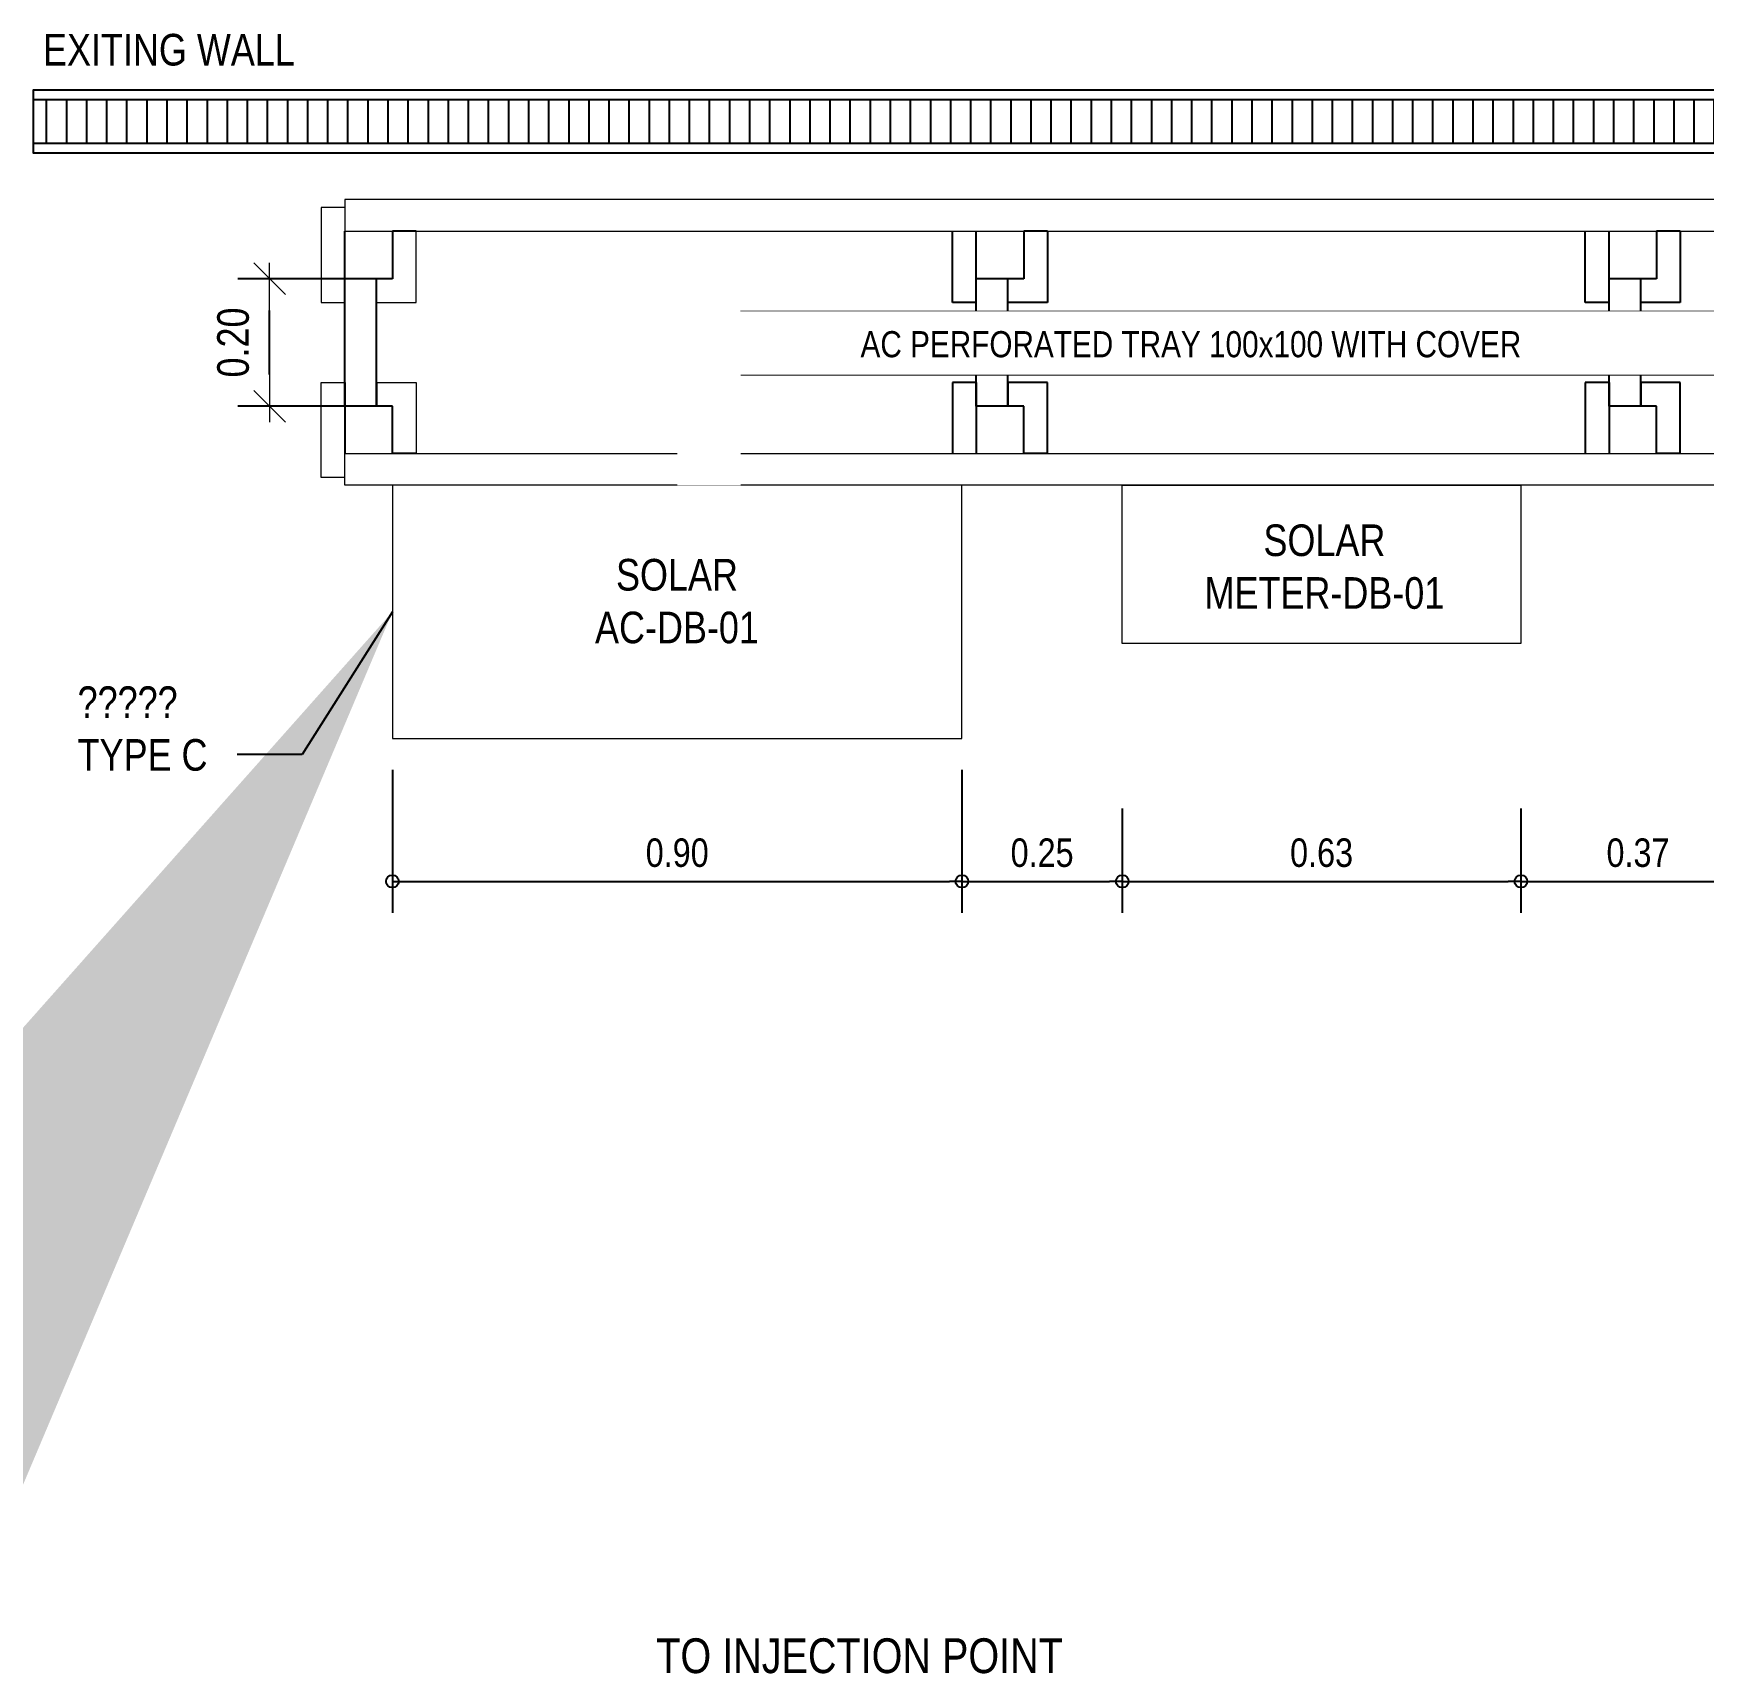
# Model space of a CAD drawing. Header units: millimetres. Extents: x 2374.4 to 2386.9, y 1062.1 to 1067.9.
# Drawn here: x 2375.323 to 2377.962, y 1065.286 to 1067.878 of the extents above; entities that cross this region are included whole.
import ezdxf
from ezdxf.enums import TextEntityAlignment as Align

# ---------------------------------------------------------------- set-up
doc = ezdxf.new("R2010")
doc.units = ezdxf.units.MM
doc.layers.get('Defpoints').update_dxf_attribs({"color": 2})
doc.layers.add('A-DIMS-0050', color=8, linetype='Continuous', lineweight=18)
doc.styles.add('Cordia TCR', font='Cordia.shx', dxfattribs={"width": 0.85})
doc.styles.add('MASTER', font='cordia.shx', dxfattribs={"width": 1.1})
doc.styles.get("Standard").update_dxf_attribs({"font": 'arial.ttf'})
doc.dimstyles.new('E0050', dxfattribs={"dimscale": 0.05, "dimtxt": 1.6, "dimasz": 1.6, "dimexe": 2, "dimexo": 1, "dimgap": 1, "dimtad": 1, "dimtoh": 1, "dimzin": 0, "dimdsep": 46, "dimlunit": 6, "dimtxsty": 'MASTER', "dimblk": 'AA', "dimcen": 1, "dimclrd": 256, "dimclre": 256, "dimclrt": 2, "dimadec": 0, "dimazin": 0, "dimtfac": 1, "dimtix": 1, "dimtmove": 2, "dimatfit": 3, "dimfxl": 1, "dimtolj": 1, "dimtzin": 0, "dimarcsym": 0})
doc.dimstyles.new('ISO-25', dxfattribs={"dimtxt": 2.5, "dimasz": 2.5, "dimexe": 1.25, "dimexo": 0.625, "dimtad": 1, "dimtxsty": 'Standard', "dimcen": 2.5, "dimadec": 0, "dimazin": 0, "dimtfac": 1, "dimtmove": 0, "dimatfit": 3, "dimfxl": 1, "dimarcsym": 0})

# ---------------------------------------------------------------- blocks, each defined once
blk = doc.blocks.new('_Origin')
at = {"color": 0, "linetype": 'ByBlock', "lineweight": -2, "transparency": 16777216}
blk.add_line((0, 0), (-1, 0), dxfattribs=at)
blk.add_circle((0, 0), 0.5, dxfattribs=at)
blk = doc.blocks.new('*D74')
at = {"layer": 'A-DIMS-0050', "lineweight": -2}
for p, q in [((2375.8901, 1066.7138), (2375.8901, 1066.4878)), ((2376.7901, 1066.7138), (2376.7901, 1066.4878)), ((2375.9101, 1066.5378), (2376.7701, 1066.5378))]:
    blk.add_line(p, q, dxfattribs=at)
at = {"layer": 'Defpoints', "color": 0}
for p in [(2375.8901, 1066.7638), (2376.7901, 1066.7638), (2376.7901, 1066.5378)]:
    blk.add_point(p, dxfattribs=at)
at = {"layer": 'A-DIMS-0050', "linetype": 'ByBlock', "lineweight": -2, "xscale": 0.02, "yscale": 0.02, "zscale": 0.02, "rotation": 180}
blk.add_blockref('_Origin', (2375.8901, 1066.5378), dxfattribs=at)
at = {"layer": 'A-DIMS-0050', "linetype": 'ByBlock', "lineweight": -2, "xscale": 0.02, "yscale": 0.02, "zscale": 0.02}
blk.add_blockref('_Origin', (2376.7901, 1066.5378), dxfattribs=at)
at = {"layer": 'A-DIMS-0050', "color": 2, "insert": (2376.3401, 1066.5828), "char_height": 0.045, "attachment_point": 5, "style": 'Cordia TCR'}
blk.add_mtext('\\A1;0.90', dxfattribs=at)
blk = doc.blocks.new('*D75')
at = {"layer": 'A-DIMS-0050', "lineweight": -2}
for p, q in [((2376.7901, 1066.6528), (2376.7901, 1066.4878)), ((2377.0433, 1066.6528), (2377.0433, 1066.4878)), ((2376.8101, 1066.5378), (2377.0233, 1066.5378))]:
    blk.add_line(p, q, dxfattribs=at)
at = {"layer": 'Defpoints', "color": 0}
for p in [(2376.7901, 1066.7028), (2377.0433, 1066.7028), (2377.0433, 1066.5378)]:
    blk.add_point(p, dxfattribs=at)
at = {"layer": 'A-DIMS-0050', "linetype": 'ByBlock', "lineweight": -2, "xscale": 0.02, "yscale": 0.02, "zscale": 0.02, "rotation": 180}
blk.add_blockref('_Origin', (2376.7901, 1066.5378), dxfattribs=at)
at = {"layer": 'A-DIMS-0050', "linetype": 'ByBlock', "lineweight": -2, "xscale": 0.02, "yscale": 0.02, "zscale": 0.02}
blk.add_blockref('_Origin', (2377.0433, 1066.5378), dxfattribs=at)
at = {"layer": 'A-DIMS-0050', "color": 2, "insert": (2376.9167, 1066.5828), "char_height": 0.045, "attachment_point": 5, "style": 'Cordia TCR'}
blk.add_mtext('\\A1;0.25', dxfattribs=at)
blk = doc.blocks.new('*D76')
at = {"layer": 'A-DIMS-0050', "lineweight": -2}
for p, q in [((2377.0433, 1066.6528), (2377.0433, 1066.4878)), ((2377.6733, 1066.6528), (2377.6733, 1066.4878)), ((2377.0633, 1066.5378), (2377.6533, 1066.5378))]:
    blk.add_line(p, q, dxfattribs=at)
at = {"layer": 'Defpoints', "color": 0}
for p in [(2377.0433, 1066.7028), (2377.6733, 1066.7028), (2377.6733, 1066.5378)]:
    blk.add_point(p, dxfattribs=at)
at = {"layer": 'A-DIMS-0050', "linetype": 'ByBlock', "lineweight": -2, "xscale": 0.02, "yscale": 0.02, "zscale": 0.02, "rotation": 180}
blk.add_blockref('_Origin', (2377.0433, 1066.5378), dxfattribs=at)
at = {"layer": 'A-DIMS-0050', "linetype": 'ByBlock', "lineweight": -2, "xscale": 0.02, "yscale": 0.02, "zscale": 0.02}
blk.add_blockref('_Origin', (2377.6733, 1066.5378), dxfattribs=at)
at = {"layer": 'A-DIMS-0050', "color": 2, "insert": (2377.3583, 1066.5828), "char_height": 0.045, "attachment_point": 5, "style": 'Cordia TCR'}
blk.add_mtext('\\A1;0.63', dxfattribs=at)
blk = doc.blocks.new('*D77')
at = {"layer": 'A-DIMS-0050', "lineweight": -2}
for p, q in [((2377.6733, 1066.6528), (2377.6733, 1066.4878)), ((2378.0433, 1066.6528), (2378.0433, 1066.4878)), ((2377.6933, 1066.5378), (2378.0233, 1066.5378))]:
    blk.add_line(p, q, dxfattribs=at)
at = {"layer": 'Defpoints', "color": 0}
for p in [(2377.6733, 1066.7028), (2378.0433, 1066.7028), (2378.0433, 1066.5378)]:
    blk.add_point(p, dxfattribs=at)
at = {"layer": 'A-DIMS-0050', "linetype": 'ByBlock', "lineweight": -2, "xscale": 0.02, "yscale": 0.02, "zscale": 0.02, "rotation": 180}
blk.add_blockref('_Origin', (2377.6733, 1066.5378), dxfattribs=at)
at = {"layer": 'A-DIMS-0050', "linetype": 'ByBlock', "lineweight": -2, "xscale": 0.02, "yscale": 0.02, "zscale": 0.02}
blk.add_blockref('_Origin', (2378.0433, 1066.5378), dxfattribs=at)
at = {"layer": 'A-DIMS-0050', "color": 2, "insert": (2377.8583, 1066.5828), "char_height": 0.045, "attachment_point": 5, "style": 'Cordia TCR'}
blk.add_mtext('\\A1;0.37', dxfattribs=at)
blk = doc.blocks.new('AA')
at = {"color": 8}
blk.add_line((-1, 0), (0.5, 0), dxfattribs=at)
at = {"color": 3}
blk.add_line((-0.5, -0.5), (0.5, 0.5), dxfattribs=at)
blk = doc.blocks.new('*D81')
at = {"layer": 'A-DIMS-0050', "lineweight": -2}
for p, q in [((2375.8151, 1067.4903), (2375.646, 1067.4903)), ((2375.696, 1067.3388), (2375.696, 1067.4403)), ((2375.8151, 1067.2888), (2375.646, 1067.2888))]:
    blk.add_line(p, q, dxfattribs=at)
at = {"layer": 'Defpoints', "color": 0}
for p in [(2375.696, 1067.4903), (2375.8651, 1067.4903), (2375.8651, 1067.2888)]:
    blk.add_point(p, dxfattribs=at)
at = {"layer": 'A-DIMS-0050', "linetype": 'ByBlock', "lineweight": -2, "xscale": 0.05, "yscale": 0.05, "zscale": 0.05}
for p, rotation in [((2375.696, 1067.4903), 90), ((2375.696, 1067.2888), 270)]:
    blk.add_blockref('AA', p, dxfattribs=dict(at, rotation=rotation))
at = {"layer": 'A-DIMS-0050', "color": 2, "insert": (2375.6385, 1067.3895), "char_height": 0.05, "attachment_point": 5, "rotation": 90, "style": 'Cordia TCR'}
blk.add_mtext('\\A1;0.20', dxfattribs=at)

msp = doc.modelspace()

# ---------------------------------------------------------------- hatches: boundary and pattern name
h = msp.add_hatch()
h.set_pattern_fill('ANSI31', color=8, scale=0.01, angle=225)
h.set_pattern_definition([(270, (3117.182347, -1167.61469), (0.03175, 0), [])])
h.paths.add_polyline_path([(2381.7408, 1067.7038), (2375.3227, 1067.7038), (2375.3227, 1067.7738), (2381.7408, 1067.7738)])

# ---------------------------------------------------------------- linework, layer by layer
at = {"color": 3}
for p, q in [((2375.8151, 1067.4903), (2375.8151, 1067.5653)), ((2375.8901, 1067.5653), (2375.8901, 1067.4903)), ((2375.9276, 1067.5653), (2375.8901, 1067.5653)), ((2376.7751, 1067.4528), (2376.7751, 1067.5653)), ((2376.8126, 1067.2888), (2376.8126, 1067.5653)), ((2376.8126, 1067.4903), (2376.8126, 1067.5653)), ((2376.8876, 1067.5653), (2376.8876, 1067.4903)), ((2376.9251, 1067.5653), (2376.8876, 1067.5653)), ((2376.9251, 1067.5653), (2376.9251, 1067.4528)), ((2377.7751, 1067.4528), (2377.7751, 1067.5653)), ((2377.8126, 1067.2888), (2377.8126, 1067.5653)), ((2377.8126, 1067.4903), (2377.8126, 1067.5653)), ((2377.8876, 1067.5653), (2377.8876, 1067.4903)), ((2377.9251, 1067.5653), (2377.8876, 1067.5653)), ((2377.9251, 1067.5653), (2377.9251, 1067.4528)), ((2375.8151, 1067.2888), (2375.8151, 1067.4903)), ((2375.8651, 1067.4903), (2375.8151, 1067.4903)), ((2375.8151, 1067.4528), (2375.8151, 1067.4903)), ((2375.8651, 1067.2888), (2375.8651, 1067.4903)), ((2375.8901, 1067.4903), (2375.8651, 1067.4903)), ((2375.8651, 1067.4528), (2375.8651, 1067.4903)), ((2376.8626, 1067.4903), (2376.8126, 1067.4903)), ((2376.8126, 1067.4528), (2376.8126, 1067.4903)), ((2376.8626, 1067.2888), (2376.8626, 1067.4903)), ((2376.8876, 1067.4903), (2376.8626, 1067.4903)), ((2376.8626, 1067.4528), (2376.8626, 1067.4903)), ((2377.8626, 1067.4903), (2377.8126, 1067.4903)), ((2377.8126, 1067.4528), (2377.8126, 1067.4903)), ((2377.8626, 1067.2888), (2377.8626, 1067.4903)), ((2377.8876, 1067.4903), (2377.8626, 1067.4903)), ((2377.8626, 1067.4528), (2377.8626, 1067.4903)), ((2376.8126, 1067.4528), (2376.7751, 1067.4528)), ((2376.9251, 1067.4528), (2376.8626, 1067.4528)), ((2377.8126, 1067.4528), (2377.7751, 1067.4528)), ((2377.9251, 1067.4528), (2377.8626, 1067.4528)), ((2375.8151, 1067.3263), (2375.8151, 1067.2888)), ((2375.8651, 1067.3263), (2375.8651, 1067.2888)), ((2376.7751, 1067.3263), (2376.7751, 1067.2138)), ((2376.8126, 1067.3263), (2376.7751, 1067.3263)), ((2376.8126, 1067.3263), (2376.8126, 1067.2888)), ((2376.9251, 1067.3263), (2376.8626, 1067.3263)), ((2376.8626, 1067.3263), (2376.8626, 1067.2888)), ((2376.9251, 1067.2138), (2376.9251, 1067.3263)), ((2377.7751, 1067.3263), (2377.7751, 1067.2138)), ((2377.8126, 1067.3263), (2377.7751, 1067.3263)), ((2377.8126, 1067.3263), (2377.8126, 1067.2888)), ((2377.9251, 1067.3263), (2377.8626, 1067.3263)), ((2377.8626, 1067.3263), (2377.8626, 1067.2888)), ((2377.9251, 1067.2138), (2377.9251, 1067.3263)), ((2375.8151, 1067.2888), (2375.8151, 1067.2138)), ((2375.8651, 1067.2888), (2375.8151, 1067.2888)), ((2375.8901, 1067.2888), (2375.8651, 1067.2888)), ((2375.8901, 1067.2138), (2375.8901, 1067.2888)), ((2376.8126, 1067.2888), (2376.8126, 1067.2138)), ((2376.8626, 1067.2888), (2376.8126, 1067.2888)), ((2376.8876, 1067.2888), (2376.8626, 1067.2888)), ((2376.8876, 1067.2138), (2376.8876, 1067.2888)), ((2377.8126, 1067.2888), (2377.8126, 1067.2138)), ((2377.8626, 1067.2888), (2377.8126, 1067.2888)), ((2377.8876, 1067.2888), (2377.8626, 1067.2888)), ((2377.8876, 1067.2138), (2377.8876, 1067.2888)), ((2375.9276, 1067.2138), (2375.8901, 1067.2138)), ((2376.9251, 1067.2138), (2376.8876, 1067.2138)), ((2377.9251, 1067.2138), (2377.8876, 1067.2138))]:
    msp.add_line(p, q, dxfattribs=at)
at = {"color": 8}
for points in [[(2381.7408, 1067.6888), (2375.3227, 1067.6888), (2375.3227, 1067.7888), (2381.7408, 1067.7888)], [(2381.7408, 1067.7038), (2375.3227, 1067.7038), (2375.3227, 1067.7738), (2381.7408, 1067.7738)]]:
    msp.add_lwpolyline(points, close=True, dxfattribs=at)
at = {"color": 3, "lineweight": 5}
for points in [[(2375.8151, 1067.6028), (2375.7776, 1067.6028), (2375.7776, 1067.4528), (2375.8151, 1067.4528)], [(2375.8651, 1067.4528), (2375.9276, 1067.4528), (2375.9276, 1067.5653)], [(2375.8151, 1067.1763), (2375.7776, 1067.1763), (2375.7776, 1067.3263), (2375.8151, 1067.3263)], [(2375.8651, 1067.3263), (2375.9276, 1067.3263), (2375.9276, 1067.2138)]]:
    msp.add_lwpolyline(points, dxfattribs=at)
for points in [[(2375.8151, 1067.5653), (2381.3951, 1067.5653), (2381.3951, 1067.6153), (2375.8151, 1067.6153)], [(2375.8151, 1067.2138), (2381.3951, 1067.2138), (2381.3951, 1067.1638), (2375.8151, 1067.1638)]]:
    msp.add_lwpolyline(points, close=True, dxfattribs=at)
at = {"color": 6, "lineweight": 5, "transparency": 33554687}
msp.add_lwpolyline([(2376.4401, 1067.3386), (2380.2701, 1067.3386), (2380.2701, 1067.4386), (2376.4401, 1067.4386)], dxfattribs=at)
at = {"color": 1, "lineweight": 5}
for points in [[(2376.7901, 1067.1638), (2375.8901, 1067.1638), (2375.8901, 1066.7638), (2376.7901, 1066.7638)], [(2377.0433, 1067.1637), (2377.6733, 1067.1639), (2377.6733, 1066.9139), (2377.0433, 1066.9139)]]:
    msp.add_lwpolyline(points, close=True, dxfattribs=at)

# ---------------------------------------------------------------- texts
at = {"color": 8, "style": 'Cordia TCR', "width": 0.85}
msp.add_text('EXITING WALL', height=0.05, dxfattribs=at).set_placement((2375.5369, 1067.8523), align=Align.MIDDLE_CENTER)
at = {"layer": 'A-DIMS-0050', "color": 2, "style": 'Cordia TCR', "width": 0.85}
msp.add_text('TO INJECTION POINT', height=0.055, dxfattribs=at).set_placement((2376.307, 1065.3138), align=Align.MIDDLE_LEFT)
at = {"layer": 'A-DIMS-0050', "color": 2, "char_height": 0.05, "attachment_point": 5, "style": 'Cordia TCR'}
for s, insert in [('\\A1;SOLAR \\PMETER-DB-01', (2377.3628, 1067.0349)), ('\\A1;SOLAR \\PAC-DB-01', (2376.3397, 1066.9804))]:
    msp.add_mtext(s, dxfattribs=dict(at, insert=insert))
at = {"layer": 'A-DIMS-0050', "color": 2, "insert": (2375.3926, 1066.846), "char_height": 0.05, "width": 0.330352, "attachment_point": 1, "style": 'Cordia TCR'}
msp.add_mtext('ตู้ไฟฟ้า\\PTYPE C', dxfattribs=at)

# ---------------------------------------------------------------- dimensions: what is measured, and where the dimension line sits
at = {"layer": 'A-DIMS-0050'}
dim = msp.add_linear_dim(base=(2375.696, 1067.4903), p1=(2375.8651, 1067.2888), p2=(2375.8651, 1067.4903), angle=90, dimstyle='E0050', override={"dimtxt": 1, "dimasz": 1, "dimexe": 1, "dimgap": 0.65, "dimtxsty": 'Cordia TCR'}, dxfattribs=at)
dim.commit()
dim.dimension.update_dxf_attribs({"geometry": '*D81', "text_midpoint": (2375.6385, 1067.3895)})
for base, p1, p2, picture, middle in [((2376.7901, 1066.5378), (2375.8901, 1066.7638), (2376.7901, 1066.7638), '*D74', (2376.3401, 1066.5828)), ((2377.0433, 1066.5378), (2376.7901, 1066.7028), (2377.0433, 1066.7028), '*D75', (2376.9167, 1066.5828)), ((2377.6733, 1066.5378), (2377.0433, 1066.7028), (2377.6733, 1066.7028), '*D76', (2377.3583, 1066.5828)), ((2378.0433, 1066.5378), (2377.6733, 1066.7028), (2378.0433, 1066.7028), '*D77', (2377.8583, 1066.5828))]:
    dim = msp.add_linear_dim(base=base, p1=p1, p2=p2, dimstyle='E0050', override={"dimtxt": 0.9, "dimasz": 0.4, "dimexe": 1, "dimgap": 0.45, "dimtxsty": 'Cordia TCR', "dimblk1": 'Origin', "dimblk2": 'Origin', "dimsah": 1}, dxfattribs=at)
    dim.commit()
    dim.dimension.update_dxf_attribs({"geometry": picture, "text_midpoint": middle})

# ---------------------------------------------------------------- leaders
msp.add_leader([(2375.8901, 1066.9638), (2375.7476, 1066.7381), (2375.6449, 1066.7381)], dimstyle='ISO-25', override={"dimgap": 0.625, "dimtad": 0, "dimclrd": 1})

# ---------------------------------------------------------------- next in the draw order: wipeouts: each hides what was drawn before it
at = {"color": 6, "lineweight": 5, "transparency": 33554687}
msp.add_wipeout([(2376.3401, 1067.4386), (2380.2701, 1067.4386), (2380.2701, 1067.3386), (2376.4401, 1067.3386), (2376.4401, 1067.1638), (2376.3401, 1067.1638)], dxfattribs=at)

# ---------------------------------------------------------------- next in the draw order: texts
at = {"layer": 'A-DIMS-0050', "color": 2, "style": 'Cordia TCR', "width": 0.85}
msp.add_text('AC PERFORATED TRAY 100x100 WITH COVER', height=0.041325, dxfattribs=at).set_placement((2377.1518, 1067.3868), align=Align.MIDDLE_CENTER)

doc.saveas('drawing.dxf')
